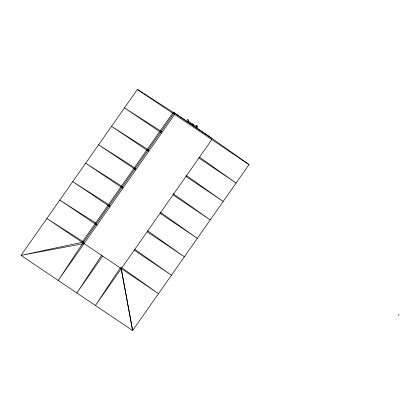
<?xml version="1.0" encoding="UTF-8"?>
<svg xmlns="http://www.w3.org/2000/svg" width="420" height="420" viewBox="0 0 420 420"><rect width="100%" height="100%" fill="white"/><g stroke="black" fill="none" stroke-linecap="round" stroke-linejoin="round"><path stroke-width="0.63" d="M398.381 315.473L399 314.396M82.53 243.595L58.212 280.445L174.61 114.502L174.137 112.907L137.398 89.45L21 255.392L132.636 330.55L249.034 164.609L211.349 137.959L174.137 112.907L109.473 205.091L109.945 206.692L72.733 181.64L109.473 205.091M101.855 255.04L76.818 292.971L102.685 256.095M120.461 267.566L95.424 305.498L211.822 139.555L211.349 137.959M159.663 131.675L82.803 241.248L83.69 241.847M160.403 130.62L172.966 112.707M96.17 224.054L83.606 241.967L21 255.392L84.079 243.569L83.606 241.967L46.867 218.516L158.503 293.675L121.349 267.398M96.537 223.529L59.798 200.078L97.01 225.131L96.537 223.529L109.1 205.622M210.462 137.361L173.334 112.182M137.398 89.45L249.034 164.609M198.891 157.994L236.103 183.047L199.479 157.148M185.955 176.431L223.167 201.484L186.013 175.208M173.024 194.87L210.236 219.922L173.082 193.646M160.088 213.308L197.3 238.361L160.676 212.457M147.157 231.746L184.37 256.798L147.746 230.895M134.221 250.184L171.439 275.237L134.809 249.333M197.001 127.019L196.529 125.417L197.111 125.811L197.584 127.412L188.087 121.018L187.614 119.417L188.218 119.821L188.69 121.422M192.932 124.278L193.405 125.879M192.16 123.758L192.633 125.354M121.055 268.307L132.636 330.55L121.291 268.622M161.201 131.345L124.467 107.888L161.679 132.941L161.201 131.345M148.271 149.782L111.531 126.326L148.743 151.379L148.271 149.782M135.334 168.215L98.6 144.764L135.812 169.816L135.334 168.215M122.404 186.653L85.664 163.202L122.876 188.255L122.404 186.653"/></g></svg>
